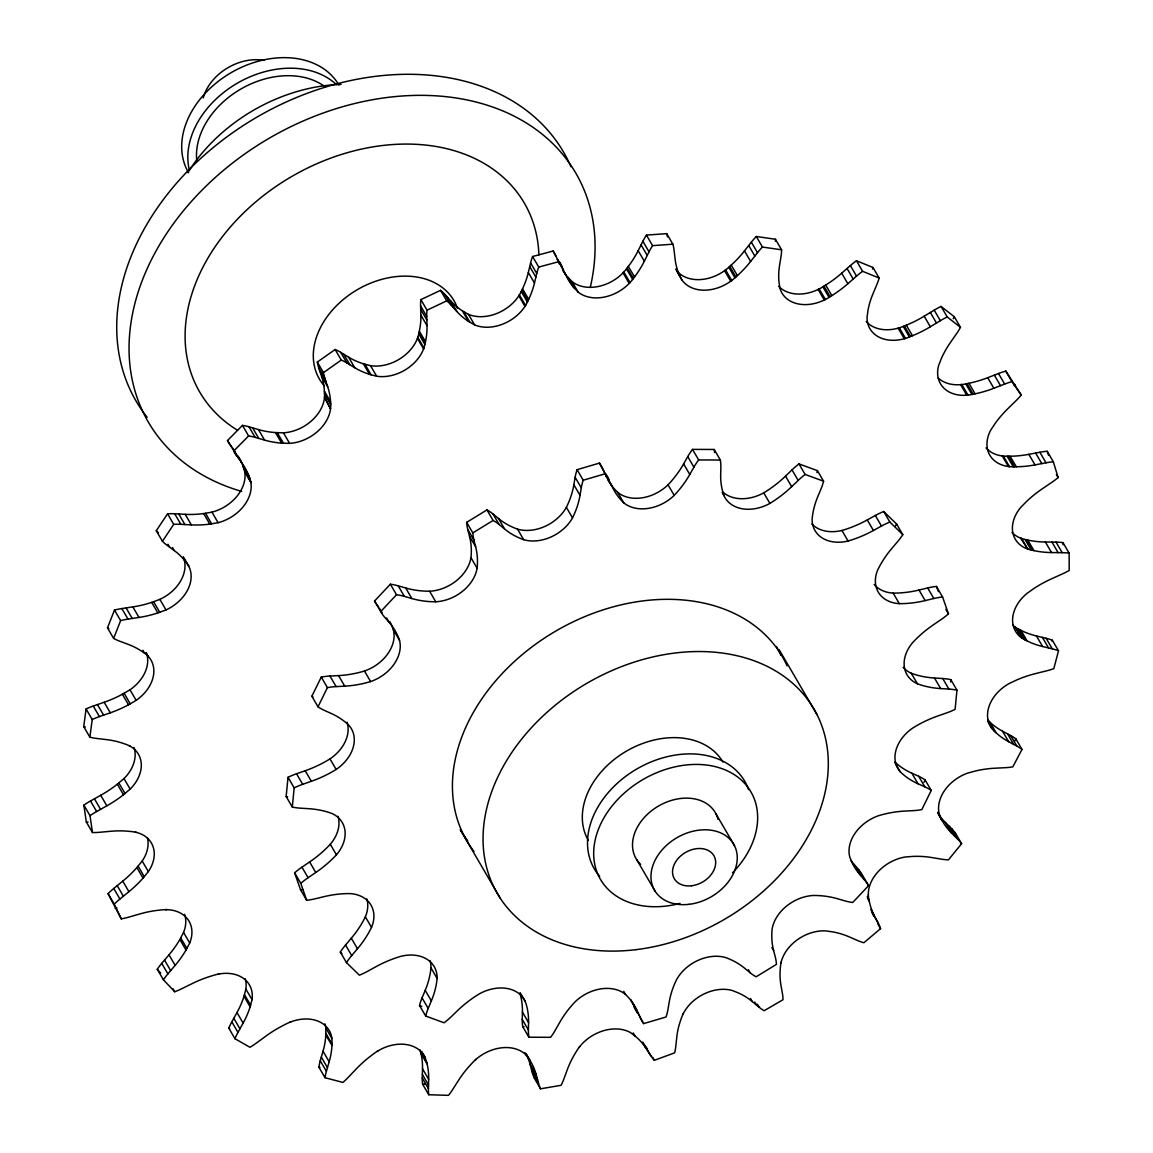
<?xml version="1.0" encoding="UTF-8"?>
<svg xmlns="http://www.w3.org/2000/svg" width="1153" height="1153" viewBox="0 0 1153 1153"><rect width="100%" height="100%" fill="white"/><g stroke="black" fill="none" stroke-linecap="round" stroke-linejoin="round"><path stroke-width="1.5" d="M870.774 909.458L878.327 923.236A59.322 44.232 -30.2 0 1 880.561 928.641L863.871 942.75A59.365 44.261 -30.2 0 1 857.774 940.603L849.084 936.812A95.065 70.881 -30.2 0 0 833.057 931.941L825.418 930.86A36.882 27.499 -30.2 0 0 780.451 966.488L780.235 969.169A95.05 70.866 -30.2 0 0 780.898 984.849L782.455 993.684A59.336 44.246 -30.2 0 1 783.002 999.737L764.136 1010.72A59.336 44.246 -30.2 0 1 759.15 1007.246L752.246 1001.525A95.05 70.866 -30.2 0 0 738.958 993.18L732.27 990.485A36.882 27.499 -30.2 0 0 681.423 1017.984L680.486 1020.708A95.05 70.866 -30.2 0 0 676.797 1037.037L675.788 1046.477A59.336 44.246 -30.2 0 1 674.635 1052.848L654.385 1060.299A59.351 44.246 -30.2 0 1 650.782 1055.672L646.055 1048.336A95.065 70.881 -30.2 0 0 636.197 1036.965L630.835 1032.8A36.882 27.499 -30.2 0 0 576.846 1050.7L575.246 1053.309A95.05 70.866 -30.2 0 0 567.391 1069.422L563.889 1078.963A59.322 44.232 -30.2 0 1 561.079 1085.304L540.541 1088.807A59.351 44.246 -30.2 0 1 538.523 1083.287L536.217 1074.74A95.05 70.866 -30.2 0 0 530.337 1060.962L526.59 1055.543A36.882 27.499 -30.2 0 0 472.37 1062.864L470.193 1065.228A95.05 70.866 -30.2 0 0 458.591 1080.26L452.769 1089.383A59.351 44.246 -30.2 0 1 448.459 1095.35L428.743 1094.716A59.336 44.232 -30.2 0 1 428.426 1088.605L428.657 1079.294A95.05 70.866 -30.2 0 0 427.071 1063.844L425.126 1057.488A36.882 27.499 -30.2 0 0 373.601 1053.828L370.963 1055.831A95.05 70.866 -30.2 0 0 356.248 1068.946L348.422 1077.176A59.293 44.203 -30.2 0 1 342.859 1082.436L325.031 1077.709L318.877 1067.159A59.336 44.246 -30.2 0 1 320.246 1060.774L323.027 1051.219A95.05 70.866 -30.2 0 0 325.809 1034.933L325.78 1027.957A36.882 27.499 -30.2 0 0 324.829 1023.792M325.031 1077.709A59.336 44.246 -30.2 0 1 326.4 1071.324L329.167 1061.769A95.05 70.866 -30.2 0 0 331.963 1045.483L331.934 1038.507L325.78 1027.957M850.655 860.138A95.05 70.866 -30.2 0 0 853.869 864.202L858.409 869.434A60.158 44.852 -30.2 0 1 862.401 875.113L868.555 885.663L852.744 902.482A60.158 44.852 -30.2 0 1 844.918 900.882L837.409 898.706A95.05 70.866 -30.2 0 0 813.499 895.463A36.997 27.586 -30.2 0 0 772.135 929.001A95.05 70.866 -30.2 0 0 773.62 950.519L775.349 957.278A60.143 44.852 -30.2 0 1 776.445 964.34L756.137 976.793A60.158 44.852 -30.2 0 1 750.127 972.757L744.622 968.217A95.05 70.866 -30.2 0 0 725.597 957.552A36.997 27.586 -30.2 0 0 676.739 979.344A95.05 70.866 -30.2 0 0 669.244 1001.928L667.962 1009.408A60.158 44.852 -30.2 0 1 666.016 1017.018L643.662 1023.59A60.158 44.852 -30.2 0 1 640.203 1017.595L637.364 1011.239A95.05 70.866 -30.2 0 0 625.517 994.434A36.997 27.586 -30.2 0 0 575.059 1001.871A95.05 70.866 -30.2 0 0 559.479 1022.783L555.357 1030.09A60.143 44.837 -30.2 0 1 550.601 1037.311L528.896 1037.224L522.756 1026.674A60.158 44.852 -30.2 0 1 522.251 1019.439L522.424 1012.031A95.05 70.866 -30.2 0 0 519.989 993.583M528.896 1037.224A60.158 44.852 -30.2 0 1 528.391 1029.989L528.564 1022.581A95.05 70.866 -30.2 0 0 525.321 1001.669L520.046 992.618M325.867 1033.405L332.021 1043.84M428.743 1094.716L422.603 1084.166A59.336 44.232 -30.2 0 1 422.272 1078.055L422.502 1068.745A95.05 70.866 -30.2 0 0 420.917 1053.294L420.009 1049.951M331.963 1045.483L325.809 1034.933M525.321 1001.669A36.997 27.586 -30.2 0 0 479.36 993.843A95.05 70.866 -30.2 0 0 457.582 1010.576L451.097 1016.816A60.158 44.852 -30.2 0 1 444.107 1022.783L425.688 1016.038A60.158 44.852 -30.2 0 1 428.195 1008.443L431.366 1000.876A95.05 70.866 -30.2 0 0 437.102 978.378A36.997 27.586 -30.2 0 0 401.172 956.241A95.065 70.881 -30.2 0 0 375.835 966.762L367.764 971.201A60.158 44.852 -30.2 0 1 359.39 975.193L346.462 962.611A60.158 44.852 -30.2 0 1 351.694 955.563L357.459 948.76A95.05 70.866 -30.2 0 0 371.511 927.387A36.997 27.586 -30.2 0 0 349.935 893.589A95.05 70.866 -30.2 0 0 324.094 896.645L315.418 898.735A60.143 44.852 -30.2 0 1 306.669 900.277L300.789 883.357A60.158 44.852 -30.2 0 1 308.096 877.721L315.778 872.49A95.05 70.866 -30.2 0 0 336.445 854.82A36.997 27.586 -30.2 0 0 331.848 813.456A95.05 70.866 -30.2 0 0 308.6 808.685L300.371 808.167A60.158 44.852 -30.2 0 1 292.3 807.057L286.146 796.507L288.019 777.309A60.158 44.852 -30.2 0 1 296.537 773.764L305.214 770.737A95.05 70.866 -30.2 0 0 329.989 758.905A36.997 27.586 -30.2 0 0 347.039 722.21M292.3 807.057L294.174 787.859L288.019 777.309M903.087 667.284A36.997 27.586 -30.2 0 0 911.259 673.237A95.05 70.866 -30.2 0 0 934.506 678.022L942.736 678.526A60.143 44.852 -30.2 0 1 950.807 679.636L950.663 682.014M950.807 679.636L956.961 690.186L955.088 709.383A60.158 44.852 -30.2 0 1 946.555 712.929L937.893 715.955A95.05 70.866 -30.2 0 0 913.118 727.788A36.997 27.586 -30.2 0 0 900.19 771.732A95.05 70.866 -30.2 0 0 918.033 783.781L924.836 786.836A60.158 44.852 -30.2 0 1 931.249 790.439L921.838 809.608A60.158 44.852 -30.2 0 1 913.147 810.645L904.529 811.092A95.05 70.866 -30.2 0 0 878.629 815.675A36.997 27.586 -30.2 0 0 849.747 856.895A95.05 70.866 -30.2 0 0 860.023 874.752L864.563 879.984A60.158 44.852 -30.2 0 1 868.555 885.663M331.934 1038.507A36.882 27.499 -30.2 0 0 285.872 1024.08L282.917 1025.608A95.05 70.866 -30.2 0 0 265.882 1036.115L256.47 1042.989A59.336 44.232 -30.2 0 1 249.942 1047.284L234.953 1038.709A59.336 44.246 -30.2 0 1 237.965 1032.396L243.124 1023.086A95.05 70.866 -30.2 0 0 250.143 1006.857L252.031 999.651A36.882 27.499 -30.2 0 0 213.925 975.236L210.797 976.187A95.05 70.866 -30.2 0 0 192.349 983.509L181.886 988.669A59.307 44.218 -30.2 0 1 174.737 991.753L163.409 979.805A59.322 44.232 -30.2 0 1 167.877 973.91L175.141 965.364A95.05 70.866 -30.2 0 0 186.008 950.043L189.712 942.995A36.882 27.499 -30.2 0 0 161.607 909.89L158.494 910.236A95.05 70.866 -30.2 0 0 139.643 913.998L128.66 917.154A59.336 44.232 -30.2 0 1 121.281 918.869L114.219 904.168A59.351 44.261 -30.2 0 1 119.926 899.009L128.905 891.687A95.036 70.866 -30.2 0 0 143.03 878.11L148.348 871.596A36.882 27.499 -30.2 0 0 131.759 831.601L128.819 831.313A95.05 70.866 -30.2 0 0 110.573 831.284L99.677 832.279A59.322 44.232 -30.2 0 1 92.471 832.524L90.02 815.69A59.336 44.232 -30.2 0 1 96.65 811.539L106.854 805.832A95.036 70.866 -30.2 0 0 123.486 794.734L130.13 789.113A36.882 27.499 -30.2 0 0 125.994 744.362L123.385 743.454A95.05 70.866 -30.2 0 0 106.739 739.649L96.506 738.424A59.336 44.232 -30.2 0 1 89.862 737.185L83.722 726.635L86.071 708.951A59.336 44.232 -30.2 0 1 93.263 706.04L104.159 702.263A95.065 70.881 -30.2 0 0 122.391 694.236L130.015 689.797A36.882 27.499 -30.2 0 0 146.287 652.555M89.862 737.185L92.226 719.501L86.071 708.951M294.174 787.859A60.158 44.852 -30.2 0 1 302.691 784.314L311.353 781.287A95.05 70.866 -30.2 0 0 336.143 769.455A36.997 27.586 -30.2 0 0 349.056 725.511A95.05 70.866 -30.2 0 0 331.214 713.462L324.425 710.407A60.158 44.852 -30.2 0 1 318.012 706.803L327.409 687.635A60.158 44.852 -30.2 0 1 336.114 686.597L344.718 686.15A95.05 70.866 -30.2 0 0 370.632 681.567A36.997 27.586 -30.2 0 0 399.514 640.347A95.05 70.866 -30.2 0 0 389.238 622.49L384.698 617.259A60.143 44.852 -30.2 0 1 380.706 611.58L374.552 601.03L390.363 584.211L396.502 594.761A60.143 44.852 -30.2 0 1 404.328 596.36L411.837 598.537A95.05 70.866 -30.2 0 0 435.748 601.78A36.997 27.586 -30.2 0 0 477.111 568.242L470.972 557.692A95.05 70.866 -30.2 0 0 469.487 536.174L467.743 529.414A60.158 44.852 -30.2 0 1 466.662 522.352L486.97 509.9A60.158 44.852 -30.2 0 1 492.98 513.95L498.471 518.49A95.05 70.866 -30.2 0 0 517.51 529.141A36.997 27.586 -30.2 0 0 566.368 507.349A95.05 70.866 -30.2 0 0 573.863 484.764L575.131 477.284A60.158 44.852 -30.2 0 1 577.091 469.689L599.43 463.102L611.883 486.018A95.05 70.866 -30.2 0 0 623.744 502.809A36.997 27.586 -30.2 0 0 674.202 495.372A95.05 70.866 -30.2 0 0 689.768 474.459L693.904 467.152A60.158 44.852 -30.2 0 1 698.66 459.932L720.351 460.018A60.143 44.852 -30.2 0 1 720.856 467.253L720.683 474.661A95.05 70.866 -30.2 0 0 723.94 495.574A36.997 27.586 -30.2 0 0 769.901 503.4A95.05 70.866 -30.2 0 0 791.664 486.667L798.164 480.426A60.143 44.852 -30.2 0 1 805.14 474.459L823.573 481.205A60.143 44.852 -30.2 0 1 821.051 488.8L817.895 496.366A95.05 70.866 -30.2 0 0 812.144 518.864A36.997 27.586 -30.2 0 0 848.075 541.016A95.05 70.866 -30.2 0 0 873.426 530.481L881.483 526.042A60.158 44.852 -30.2 0 1 889.857 522.05L902.799 534.646A60.143 44.852 -30.2 0 1 897.567 541.679L891.788 548.482A95.05 70.866 -30.2 0 0 877.75 569.87A36.997 27.586 -30.2 0 0 899.311 603.653A95.05 70.866 -30.2 0 0 925.167 600.598L933.829 598.508A60.143 44.852 -30.2 0 1 942.577 596.966L948.472 613.886A60.143 44.852 -30.2 0 1 941.151 619.521L933.469 624.753A95.05 70.866 -30.2 0 0 912.816 642.423A36.997 27.586 -30.2 0 0 917.413 683.787A95.05 70.866 -30.2 0 0 940.661 688.572L948.89 689.076A60.143 44.852 -30.2 0 1 956.961 690.186M486.97 509.9L493.109 520.45A60.158 44.852 -30.2 0 1 499.119 524.5L504.625 529.04A95.05 70.866 -30.2 0 0 523.664 539.69A36.997 27.586 -30.2 0 0 572.508 517.899A95.05 70.866 -30.2 0 0 580.017 495.314L581.285 487.834A60.158 44.852 -30.2 0 1 583.231 480.224L577.091 469.689M941.424 819.235L941.252 818.918A36.882 27.499 -30.2 0 1 967.626 773.115L975.914 770.881A95.065 70.881 -30.2 0 1 994.693 768.229L1005.502 767.667A59.336 44.232 -30.2 0 0 1012.81 766.875L1022.005 749.421A59.293 44.203 -30.2 0 0 1016.86 746.106L1008.659 741.71A95.05 70.866 -30.2 0 1 996.019 732.703L994.174 730.959A36.882 27.499 -30.2 0 1 1008.846 683.686L1016.787 679.924A95.036 70.866 -30.2 0 1 1035.466 673.611L1046.477 670.873A59.351 44.261 -30.2 0 0 1053.813 668.639L1058.512 650.796A59.307 44.218 -30.2 0 0 1052.285 648.836L1042.6 646.516A95.05 70.866 -30.2 0 1 1027.092 640.895L1024.7 639.699A36.882 27.499 -30.2 0 1 1026.876 593.478L1034.054 588.405A95.065 70.881 -30.2 0 1 1051.608 578.777L1062.23 574.007A59.394 44.29 -30.2 0 0 1069.191 570.447L1069.148 553.181A59.351 44.246 -30.2 0 0 1062.187 552.676L1051.55 552.561A95.05 70.866 -30.2 0 1 1033.982 550.63L1031.186 550.024A36.882 27.499 -30.2 0 1 1020.751 507.378L1026.775 501.252A95.05 70.866 -30.2 0 1 1042.254 488.829L1051.925 482.271A59.336 44.246 -30.2 0 0 1058.137 477.587L1053.352 461.82A59.279 44.203 -30.2 0 0 1046.016 462.8L1035.005 464.89A95.05 70.866 -30.2 0 1 1016.326 466.763L1013.285 466.792A36.882 27.499 -30.2 0 1 990.802 429.997L995.342 423.165A95.05 70.866 -30.2 0 1 1007.924 408.609L1016.096 400.624A59.365 44.261 -30.2 0 0 1021.227 395.061L1011.974 381.643A59.38 44.275 -30.2 0 0 1004.667 384.064L993.857 388.244A95.05 70.866 -30.2 0 1 975.092 393.822L971.95 394.47A36.882 27.499 -30.2 0 1 938.628 365.515L941.439 358.338A95.065 70.881 -30.2 0 1 950.447 342.455L956.702 333.462A59.322 44.232 -30.2 0 0 960.478 327.322L947.233 316.989A59.322 44.232 -30.2 0 0 940.344 320.693L930.341 326.76A95.05 70.866 -30.2 0 1 912.47 335.725L909.414 336.979A36.882 27.499 -30.2 0 1 867.056 317.406L867.993 310.272A95.05 70.866 -30.2 0 1 872.936 293.9L876.929 284.402A59.336 44.246 -30.2 0 0 879.134 278.017L862.617 271.315A59.351 44.246 -30.2 0 0 856.52 276.129L847.859 283.724A95.05 70.866 -30.2 0 1 831.861 295.615L829.05 297.388A36.882 27.499 -30.2 0 1 779.932 288.264L778.938 281.563A95.05 70.866 -30.2 0 1 779.543 265.579L781.071 256.081A59.293 44.218 -30.2 0 0 781.59 249.797L762.45 247.059A59.307 44.218 -30.2 0 0 757.492 252.709L750.617 261.457A95.05 70.866 -30.2 0 1 737.387 275.625L734.951 277.815A36.882 27.499 -30.2 0 1 681.726 279.675L678.858 273.751A95.05 70.866 -30.2 0 1 675.096 259.036L674.044 250.057A59.365 44.261 -30.2 0 0 672.862 244.191L652.598 245.647A59.307 44.218 -30.2 0 0 649.024 251.83L644.325 261.241A95.05 70.866 -30.2 0 1 634.539 276.907L632.637 279.415A36.882 27.499 -30.2 0 1 578.157 292.127L573.574 287.299A95.05 70.866 -30.2 0 1 565.647 274.645L553.123 251.008L532.585 256.514L538.739 267.064A59.336 44.232 -30.2 0 0 536.75 273.463L534.473 283.018A95.05 70.866 -30.2 0 1 528.665 299.348L527.397 302.043A36.882 27.499 -30.2 0 1 474.618 324.901L468.464 314.351L462.411 310.892A95.05 70.866 -30.2 0 1 450.751 300.976L444.899 294.404A59.351 44.261 -30.2 0 0 440.576 290.34L420.874 299.607A59.307 44.218 -30.2 0 0 420.586 305.862L420.859 315.057A95.05 70.866 -30.2 0 1 419.332 331.185L418.77 333.837L424.909 344.444A36.882 27.499 -30.2 0 1 376.671 376.238L369.565 374.365A95.05 70.866 -30.2 0 1 354.706 367.692L346.851 362.907A59.307 44.218 -30.2 0 0 341.274 360.067L335.119 349.518L317.334 362.071A59.322 44.218 -30.2 0 0 318.732 367.836L321.543 376.181A95.05 70.866 -30.2 0 1 324.397 391.227L324.555 393.822L330.695 404.372A36.882 27.499 -30.2 0 1 289.605 443.372L281.635 443.127A95.05 70.866 -30.2 0 1 264.57 440.1L255.144 437.362A59.307 44.218 -30.2 0 0 248.601 435.935L242.461 425.385L227.516 440.518L241.899 463.088A95.05 70.866 -30.2 0 1 248.976 476.232L249.841 478.581A36.882 27.499 -30.2 0 1 218.104 522.698L209.932 524.096A95.036 70.852 -30.2 0 1 191.355 524.889L180.862 524.327A59.322 44.232 -30.2 0 0 173.714 524.37L162.443 541.276A59.322 44.232 -30.2 0 0 166.94 545.196L174.233 550.558A95.05 70.866 -30.2 0 1 185.157 561.093L186.685 563.068A36.882 27.499 -30.2 0 1 166.018 609.923L157.846 612.935A95.05 70.866 -30.2 0 1 138.994 617.446L127.997 619.103A59.336 44.232 -30.2 0 0 120.633 620.617L113.628 638.402A59.322 44.232 -30.2 0 0 119.35 641.054L128.358 644.441A95.05 70.866 -30.2 0 1 142.525 651.805L144.658 653.275A36.882 27.499 -30.2 0 1 136.155 700.347L128.66 704.728A95.065 70.881 -30.2 0 1 110.313 712.813L99.417 716.589A59.336 44.232 -30.2 0 0 92.226 719.501M420.874 299.607L427.028 310.157A59.307 44.218 -30.2 0 0 426.725 316.412L426.999 325.607A95.05 70.866 -30.2 0 1 425.486 341.735L424.924 344.387M245.2 978.782A36.882 27.499 -30.2 0 1 245.877 989.101L244.018 996.206A95.05 70.866 -30.2 0 1 236.97 1012.55L231.825 1021.846A59.336 44.246 -30.2 0 0 228.813 1028.159L234.953 1038.709M418.755 333.909L418.77 333.837A36.882 27.499 -30.2 0 1 370.531 365.688L363.426 363.829A95.05 70.866 -30.2 0 1 348.566 357.142L340.712 352.357A59.307 44.218 -30.2 0 0 335.119 349.518M780.956 963.058L781.201 962.02M425.111 343.407L418.957 332.857M468.464 314.351A36.882 27.499 -30.2 0 0 521.242 291.493L522.525 288.798A95.05 70.866 -30.2 0 0 528.333 272.468L530.596 262.913A59.336 44.232 -30.2 0 1 532.585 256.514M1052.098 641.356L1052.358 640.246A59.307 44.218 -30.2 0 0 1046.131 638.286L1036.461 635.966A95.05 70.866 -30.2 0 1 1020.938 630.345L1019.483 629.596L1025.637 640.146M243.989 996.307L250.143 1006.857M113.628 638.402L107.488 627.852L114.478 610.067A59.336 44.232 -30.2 0 1 121.858 608.553L132.84 606.896A95.05 70.866 -30.2 0 0 151.692 602.385L159.863 599.373A36.882 27.499 -30.2 0 0 183.313 557.245M425.688 1016.038L419.533 1005.488A60.158 44.852 -30.2 0 1 422.056 997.893L425.212 990.326A95.05 70.866 -30.2 0 0 430.963 967.828A36.997 27.586 -30.2 0 0 430.069 960.694M318.012 706.803L311.858 696.253L321.269 677.085A60.158 44.852 -30.2 0 1 329.96 676.047L338.564 675.6A95.05 70.866 -30.2 0 0 364.478 671.017A36.997 27.586 -30.2 0 0 393.36 629.797A95.05 70.866 -30.2 0 0 389.728 621.496M894.987 762.09A95.05 70.866 -30.2 0 0 911.879 773.231L918.682 776.286A60.158 44.852 -30.2 0 1 925.095 779.889L924 782.296M184.581 914.372A36.882 27.499 -30.2 0 1 183.558 932.446L179.854 939.493A95.05 70.866 -30.2 0 1 169.001 954.814L161.737 963.36A59.322 44.232 -30.2 0 0 157.255 969.255L163.409 979.805M521.242 291.493L527.397 302.043M682.821 1014.554L683.325 1013.53M521.718 290.455L527.858 301.005M563.01 270.696A95.05 70.866 -30.2 0 0 567.42 276.749L572.018 281.577A36.882 27.499 -30.2 0 0 626.483 268.88L628.313 266.458A95.05 70.866 -30.2 0 0 638.171 250.691L642.87 241.294A59.307 44.218 -30.2 0 1 646.444 235.097L666.708 233.641L672.862 244.191M987.602 720.005A36.882 27.499 -30.2 0 0 988.035 720.423L989.879 722.153A95.05 70.866 -30.2 0 0 1002.505 731.161L1010.705 735.556A59.293 44.203 -30.2 0 1 1015.865 738.871L1014.755 741.062M180.718 937.965L186.93 948.415M608.063 480.052A95.05 70.866 -30.2 0 0 617.59 492.259A36.997 27.586 -30.2 0 0 668.048 484.822A95.05 70.866 -30.2 0 0 683.614 463.91L687.75 456.602A60.158 44.852 -30.2 0 1 692.506 449.382L714.197 449.468L720.351 460.018M162.443 541.276L156.289 530.726L167.56 513.82A59.322 44.232 -30.2 0 1 174.708 513.777L185.201 514.339A95.036 70.852 -30.2 0 0 203.663 513.575L211.95 512.148A36.882 27.499 -30.2 0 0 243.687 468.032L242.865 465.769A95.05 70.866 -30.2 0 0 238.83 457.222M627.16 267.957L633.343 278.449M147.512 838.245A36.882 27.499 -30.2 0 1 142.194 861.046L136.876 867.56A95.036 70.866 -30.2 0 1 122.751 881.137L113.772 888.473A59.351 44.261 -30.2 0 0 108.065 893.633L121.281 918.869M579.065 1047.443L579.815 1046.492M628.313 266.458L634.539 276.907M677.272 271.344A36.882 27.499 -30.2 0 0 728.811 267.265L731.233 265.075A95.05 70.866 -30.2 0 0 744.478 250.907L751.338 242.173A59.307 44.218 -30.2 0 1 756.31 236.509L775.45 239.247L781.59 249.797M937.735 812.951A95.05 70.866 -30.2 0 0 945.374 822.464L951.657 828.69A59.336 44.232 -30.2 0 1 955.462 833.172L953.848 835.219M955.462 833.172L961.602 843.722L948.415 859.864A59.38 44.275 -30.2 0 1 941.525 859.172L931.494 857.501A95.065 70.881 -30.2 0 0 913.608 856.376L905.422 856.967A36.882 27.499 -30.2 0 0 868.771 898.821L869.29 901.3A95.05 70.866 -30.2 0 0 874.291 915.496M346.462 962.611L340.308 952.061A60.158 44.852 -30.2 0 1 345.54 945.013L351.305 938.211A95.05 70.866 -30.2 0 0 365.357 916.837A36.997 27.586 -30.2 0 0 366.769 898.922M144.24 876.712L138.158 866.076M143.03 878.11L136.876 867.56M380.706 611.58L396.502 594.761M861.45 876.179L862.401 875.113M248.601 435.935L233.67 451.068A59.351 44.246 -30.2 0 0 236.711 456.04M722.628 491.841A36.997 27.586 -30.2 0 0 763.747 492.85A95.05 70.866 -30.2 0 0 785.524 476.117L792.01 469.876A60.143 44.852 -30.2 0 1 799 463.91L817.419 470.655L823.573 481.205M134.007 747.49A36.882 27.499 -30.2 0 1 123.991 778.563L117.347 784.184A95.036 70.866 -30.2 0 1 100.715 795.282L90.496 800.989A59.336 44.232 -30.2 0 0 83.866 805.14L86.316 821.988L92.471 832.524M475.281 1059.967L476.232 1059.131M735.873 276.965L729.719 266.415M829.05 297.388L822.896 286.838L825.721 285.065A95.05 70.866 -30.2 0 0 841.704 273.175L850.381 265.579A59.351 44.246 -30.2 0 1 856.463 260.765L872.98 267.467L879.134 278.017M118.831 783.002L125.072 793.466M330.695 404.372L330.551 401.777A95.05 70.866 -30.2 0 0 327.697 386.731L324.887 378.386A59.322 44.218 -30.2 0 1 323.474 372.621L341.274 360.067M306.669 900.277L300.529 889.727L294.635 872.807A60.158 44.852 -30.2 0 1 301.956 867.171L309.638 861.94A95.05 70.866 -30.2 0 0 330.291 844.27A36.997 27.586 -30.2 0 0 337.988 816.252M477.111 568.242A95.05 70.866 -30.2 0 0 475.641 546.724L473.897 539.964A60.158 44.852 -30.2 0 1 472.816 532.902L493.109 520.45M377.06 1051.435L378.155 1050.772M823.963 286.146L830.117 296.696M866.206 321.514A36.882 27.499 -30.2 0 0 903.26 326.429L906.33 325.175A95.05 70.866 -30.2 0 0 924.187 316.21L934.189 310.157A59.322 44.232 -30.2 0 1 941.079 306.439L954.324 316.772L960.478 327.322M130.231 703.863L124.193 693.256M811.842 523.981A36.997 27.586 -30.2 0 0 841.935 530.466A95.05 70.866 -30.2 0 0 867.272 519.931L875.343 515.492A60.158 44.852 -30.2 0 1 883.702 511.5L896.645 524.096L902.799 534.646M128.545 704.786L122.391 694.236M427.028 310.157L446.73 300.875A59.351 44.261 -30.2 0 1 451.039 304.954L456.905 311.526A95.05 70.866 -30.2 0 0 468.55 321.442L474.618 324.901M904.356 325.968L910.582 336.474M903.26 326.429L909.414 336.979M289.691 1022.336L290.873 1021.861M938.211 378.04A36.882 27.499 -30.2 0 0 965.796 383.92L968.938 383.272A95.05 70.866 -30.2 0 0 987.717 377.694L998.512 373.514A59.38 44.275 -30.2 0 1 1005.82 371.093L1021.227 395.061M583.231 480.224L605.584 473.652A60.143 44.852 -30.2 0 1 609.043 479.662M538.739 267.064L559.277 261.544A59.322 44.232 -30.2 0 1 562.102 266.66M874.161 584.485A36.997 27.586 -30.2 0 0 893.157 593.103A95.05 70.866 -30.2 0 0 919.013 590.048L927.689 587.958A60.143 44.852 -30.2 0 1 936.438 586.43L942.577 596.966M965.796 383.92L971.95 394.47M217.888 974.213L219.099 973.968M973.146 394.211L967.007 383.661M986.017 447.912A36.882 27.499 -30.2 0 0 1007.131 456.242L1010.057 456.213A95.05 70.866 -30.2 0 0 1028.851 454.34L1039.876 452.25A59.279 44.203 -30.2 0 1 1047.198 451.27L1053.352 461.82M536.952 1077.853L534.387 1078.257A59.351 44.246 -30.2 0 1 532.369 1072.737L530.063 1064.19A95.05 70.866 -30.2 0 0 526.013 1053.669M211.619 523.866L205.58 513.301M209.803 524.111L203.663 513.575M324.555 393.822A36.882 27.499 -30.2 0 1 283.451 432.822L275.495 432.577A95.05 70.866 -30.2 0 1 258.431 429.565L249.005 426.812A59.307 44.218 -30.2 0 0 242.461 425.385M1010.057 456.213L1016.326 466.763M165.513 909.659L166.681 909.659M1008.313 456.213L1014.453 466.763M1031.186 550.024L1025.046 539.474L1027.727 540.065A95.05 70.866 -30.2 0 0 1045.396 542.011L1056.033 542.126A59.351 44.246 -30.2 0 1 1063.008 542.631L1069.148 553.181M522.756 1026.674L524.096 1026.718M425.053 1084.281L422.603 1084.166M277.21 432.692L283.479 443.242M135.391 832.163L136.458 832.408M1027.727 540.065L1033.982 550.63M1026.127 539.69L1032.382 550.269M318.877 1067.159L319.972 1067.476M390.363 584.211A60.143 44.852 -30.2 0 1 398.189 585.81L405.697 587.987A95.05 70.866 -30.2 0 0 429.608 591.23A36.997 27.586 -30.2 0 0 470.972 557.692M363.325 363.786L369.565 374.365M421.782 1006.396L419.533 1005.488M1019.425 629.567L1018.618 629.178A36.882 27.499 -30.2 0 1 1012.723 625.012M1018.56 629.149L1024.7 639.699M129.15 745.703L130.058 746.178M228.813 1028.159L229.721 1028.707M988.712 721.029L994.895 731.622M147.18 655.308L147.872 655.985L146.114 652.973M938.946 815.056L942.462 821.095A95.05 70.866 -30.2 0 0 951.528 833.014L957.812 839.24A59.336 44.232 -30.2 0 1 961.602 843.722M341.85 953.69L340.308 952.061M160.714 973.046L159.33 971.532M158.624 970.783L157.255 969.255M234.679 451.097L230.557 445.505A59.351 44.246 -30.2 0 1 227.516 440.518M991.494 727.903L992.027 728.624L987.631 721.086M941.482 819.336L942.462 821.095M941.67 819.639L939.104 815.214M1005.82 371.093L1011.974 381.643M998.512 373.514L1004.667 384.064M1056.379 474.575L1058.137 477.587M1039.876 452.25L1046.016 462.8M994.362 375.129L1000.516 385.678M1035.639 453.057L1041.793 463.607M987.717 377.694L993.857 388.244M1028.851 454.34L1035.005 464.89M941.079 306.439L947.233 316.989M934.189 310.157L940.344 320.693M930.341 312.477L936.495 323.027M968.938 383.272L975.092 393.822M1007.131 456.242L1013.285 466.792M1056.033 542.126L1062.187 552.676M924.187 316.21L930.341 326.76M1051.954 542.083L1058.094 552.633M1045.396 542.011L1051.55 552.561M906.33 325.175L912.47 335.725M856.463 260.765L862.617 271.315M850.381 265.579L856.52 276.129M847.037 268.49L853.191 279.04M841.704 273.175L847.859 283.724M1052.358 640.246L1058.512 650.796M1046.131 638.286L1052.285 648.836M1042.413 637.393L1048.567 647.943M1036.461 635.966L1042.6 646.516M825.721 285.065L831.861 295.615M1020.938 630.345L1027.092 640.895M756.31 236.509L762.45 247.059M751.338 242.173L757.492 252.709M748.701 245.531L754.855 256.067M744.478 250.907L750.617 261.457M945.835 609.361L948.472 613.886M883.702 511.5L889.857 522.05M1015.865 738.871L1022.005 749.421M927.689 587.958L933.829 598.508M1010.705 735.556L1016.86 746.106M1007.563 733.87L1013.703 744.42M731.233 265.075L737.387 275.625M1002.505 731.161L1008.659 741.71M875.343 515.492L881.483 526.042M919.013 590.048L925.167 600.598M728.811 267.265L734.951 277.815M989.879 722.153L996.019 732.703M988.035 720.423L994.174 730.959M867.272 519.931L873.426 530.481M893.157 593.103L899.311 603.653M942.736 678.526L948.89 689.076M934.506 678.022L940.661 688.572M841.935 530.466L848.075 541.016M799 463.91L805.14 474.459M676.22 269.226L678.858 273.751M675.946 269.139L679.448 275.163M677.33 272.137L681.726 279.675M911.259 673.237L917.413 683.787M792.01 469.876L798.164 480.426M646.444 235.097L652.598 245.647M785.524 476.117L791.664 486.667M642.87 241.294L649.024 251.83M641.068 244.897L647.222 255.447M638.171 250.691L644.325 261.241M763.747 492.85L769.901 503.4M925.095 779.889L931.249 790.439M626.483 268.88L632.637 279.415M951.657 828.69L957.812 839.24M949.25 826.297L955.39 836.847M918.682 776.286L924.836 786.836M945.374 822.464L951.528 833.014M937.865 812.13L939.926 816.05M911.879 773.231L918.033 783.781M894.93 762.695L900.19 771.732M722.182 492.562L723.94 495.574M692.506 449.382L698.66 459.932M687.75 456.602L693.904 467.152M683.614 463.91L689.768 474.459M572.018 281.577L578.157 292.127M568.429 277.916L574.583 288.466M563.471 269.73L557.317 259.18L559.508 264.095M567.42 276.749L573.574 287.299M563.01 270.119L565.647 274.645M779.183 649.744L817.03 714.673M668.048 484.822L674.202 495.372M530.596 262.913L536.75 273.463M529.731 266.574L535.871 277.124M528.333 272.468L534.473 283.018M522.525 288.798L528.665 299.348M858.409 869.434L864.563 879.984M853.869 864.202L860.023 874.752M867.229 896.746L868.987 899.758M867.532 898.288L869.29 901.3M878.327 923.236L872.172 912.686A59.322 44.232 -30.2 0 1 873.686 916.015M877.923 924.13L880.561 928.641M617.59 492.259L623.744 502.809M611.883 486.018L605.743 475.468A95.05 70.866 -30.2 0 0 606.276 476.636M575.131 477.284L581.285 487.834M573.863 484.764L580.017 495.314M463.765 311.757L469.92 322.307M462.411 310.892L468.55 321.442M450.751 300.976L456.905 311.526M447.148 296.926L453.302 307.476M444.899 294.404L451.039 304.954M440.576 290.34L446.73 300.875M566.368 507.349L572.508 517.899M420.586 305.862L426.725 316.412M715.999 813.917L734.447 845.567M420.686 309.393L426.841 319.943M420.859 315.057L426.999 325.607M419.332 331.185L425.486 341.735M771.861 947.507L773.62 950.519M517.51 529.141L523.664 539.69M498.471 518.49L504.625 529.04M492.98 513.95L499.119 524.5M748.369 969.731L750.127 972.757M757.391 1004.234L759.15 1007.246M754.739 1002.029L756.498 1005.041M750.488 998.512L752.246 1001.525M466.662 522.352L472.816 532.902M467.743 529.414L473.897 539.964M370.531 365.688L376.671 376.238M469.487 536.174L475.641 546.724M364.968 364.29L371.107 374.84M348.566 357.142L354.706 367.692M343.724 354.187L349.878 364.737M636.759 859.734L655.207 891.384M340.712 352.357L346.851 362.907M317.334 362.071L323.474 372.621M318.732 367.836L324.887 378.386M319.813 371.05L325.968 381.6M321.543 376.181L327.697 386.731M324.397 391.227L330.551 401.777M324.483 392.899L330.623 403.435M429.608 591.23L435.748 601.78M405.697 587.987L411.837 598.537M398.189 585.81L404.328 596.36M630.677 999.521A95.05 70.866 -30.2 0 1 631.224 1000.689L637.364 1011.239M631.224 1000.689L643.662 1023.59M623.759 991.421L625.517 994.434M652.627 1057.272L654.385 1060.299M642.812 1042.298L650.782 1055.672M642.538 1042.312L646.055 1048.336M283.451 432.822L289.605 443.372M633.242 1032.944L635 1035.956M386.601 617.965L389.238 622.49M393.36 629.797L399.514 640.347M379.423 608.222L382.061 612.747M275.495 432.577L281.635 443.127M258.431 429.565L264.57 440.1M252.622 427.864L258.776 438.414M249.005 426.812L255.144 437.362M460.451 829.929L500.099 897.956M364.478 671.017L370.632 681.567M237.504 455.55L241.899 463.088M232.546 448.2L238.7 458.75M242.865 465.769L248.976 476.232M243.355 467.196L249.552 477.846M243.687 468.032L249.841 478.581M338.564 675.6L344.718 686.15M329.96 676.047L336.114 686.597M522.424 1012.031L528.564 1022.581M522.251 1019.439L528.391 1029.989M321.269 677.085L327.409 687.635M211.95 512.148L218.104 522.698M526.82 1054.923L530.337 1060.962M524.831 1052.53L526.59 1055.543M530.063 1064.19L536.217 1074.74M531.49 1069.451L537.629 1080.001M532.369 1072.737L538.523 1083.287M534.387 1078.257L540.541 1088.807M329.989 758.905L336.143 769.455M185.201 514.339L191.355 524.889M178.744 513.993L184.898 524.543M174.708 513.777L180.862 524.327M167.56 513.82L173.714 524.37M430.963 967.828L437.102 978.378M184.494 558.989L188.89 566.527L188.472 565.734M183.183 557.029L186.685 563.068M183.442 557.807L186.08 562.318M305.214 770.737L311.353 781.287M172.474 547.545L174.233 550.558M167.992 544.245L169.75 547.257M425.212 990.326L431.366 1000.876M296.537 773.764L302.691 784.314M422.056 997.893L428.195 1008.443M330.291 844.27L336.445 854.82M365.357 916.837L371.511 927.387M159.863 599.373L166.018 609.923M421.609 1051.45L425.126 1057.488M309.638 861.94L315.778 872.49M420.542 1051.795L426.682 1062.345M420.917 1053.294L427.071 1063.844M351.305 938.211L357.459 948.76M153.608 601.736L159.763 612.286M151.692 602.385L157.846 612.935M422.502 1068.745L428.657 1079.294M301.956 867.171L308.096 877.721M422.358 1074.481L428.512 1085.016M345.54 945.013L351.694 955.563M422.272 1078.055L428.426 1088.605M294.635 872.807L300.789 883.357M132.84 606.896L138.994 617.446M126.081 607.919L132.22 618.469M121.858 608.553L127.997 619.103M142.9 650.263L144.658 653.275M114.478 610.067L120.633 620.617M130.015 689.797L136.155 700.347M323.027 1051.219L329.167 1061.769M321.312 1057.099L327.466 1067.649M320.246 1060.774L326.4 1071.324M104.159 702.263L110.313 712.813M97.457 704.584L103.611 715.134M93.263 706.04L99.417 716.589M123.991 778.563L130.13 789.113M245.877 989.101L252.031 999.651M244.494 994.635L250.648 1005.171M117.347 784.184L123.486 794.734M236.97 1012.55L243.124 1023.086M142.194 861.046L148.348 871.596M233.8 1018.272L239.954 1028.822M183.558 932.446L189.712 942.995M100.715 795.282L106.854 805.832M231.825 1021.846L237.965 1032.396M179.854 939.493L186.008 950.043M94.431 798.798L100.57 809.348M90.496 800.989L96.65 811.539M83.866 805.14L90.02 815.69M169.001 954.814L175.141 965.364M122.751 881.137L128.905 891.687M164.519 960.074L170.673 970.624M117.217 885.648L123.371 896.198M161.737 963.36L167.877 973.91M172.979 988.741L174.737 991.753M113.772 888.473L119.926 899.009M108.065 893.633L114.219 904.168M605.022 473.869L602.904 469.112A60.143 44.852 -30.2 0 0 599.43 463.102M936.438 586.43L937.648 589.543M938.038 590.595L938.427 591.633M1047.198 451.27L1048.481 455.176M868.353 895.521L868.324 894.714M1063.008 542.631L1063.052 544.778M473.969 851.433A182.664 136.198 -30.2 0 1 554.406 631.873A182.664 136.198 -30.2 0 1 787.095 665.857M637.523 1013.04A60.158 44.852 -30.2 0 1 634.049 1007.045M302.706 889.453A60.143 44.852 -30.2 0 1 300.529 889.727M287.616 796.809A60.158 44.852 -30.2 0 1 286.146 796.507M312.996 697.003A60.158 44.852 -30.2 0 1 311.858 696.253M378.544 606.723A60.143 44.852 -30.2 0 1 374.552 601.03M714.197 449.468A60.143 44.852 -30.2 0 1 714.586 452.596M817.419 470.655A60.143 44.852 -30.2 0 1 816.915 472.557M896.645 524.096A60.143 44.852 -30.2 0 1 895.449 525.883M776.416 646.502A182.664 136.198 -30.2 0 1 780.941 655.308M467.815 840.883A182.664 136.198 -30.2 0 1 460.321 829.67M116.986 907.959A59.336 44.232 -30.2 0 1 115.141 908.319M88.104 822.003A59.322 44.232 -30.2 0 1 86.316 821.988M85.336 727.024A59.336 44.232 -30.2 0 1 83.722 726.635M108.858 628.587A59.322 44.232 -30.2 0 1 107.488 627.852M158.451 532.772A59.322 44.232 -30.2 0 1 156.289 530.726M553.123 251.008A59.322 44.232 -30.2 0 1 555.948 256.11M666.708 233.641A59.365 44.261 -30.2 0 1 667.501 236.898M775.45 239.247A59.293 44.218 -30.2 0 1 775.378 241.193M822.896 286.838A36.882 27.499 -30.2 0 1 778.664 286.304M872.98 267.467A59.336 44.246 -30.2 0 1 872.518 269.067M954.324 316.772A59.322 44.232 -30.2 0 1 953.243 318.718M1015.087 384.511A59.365 44.261 -30.2 0 1 1014.179 385.592M1025.046 539.474A36.882 27.499 -30.2 0 1 1012.003 532.47M647.496 1048.927A59.351 44.246 -30.2 0 1 644.628 1045.122M203.259 97.904A45.803 34.158 -30.2 0 1 263.907 60.403M188.472 172.575A87.037 64.885 -30.2 0 1 231.061 72.697A87.037 64.885 -30.2 0 1 338.896 85.005M189.395 170.212A87.037 64.885 -30.2 0 1 237.215 83.247A87.037 64.885 -30.2 0 1 336.388 84.63M196.846 161.377A77.871 58.054 -30.2 0 1 240.646 89.156A77.871 58.054 -30.2 0 1 325.045 86.749M187.867 172.662A151.158 112.706 -30.2 0 1 341.072 84.385M147.137 417.256A247.347 184.422 -30.2 0 1 255.144 118.182A247.347 184.422 -30.2 0 1 570.937 166.738M241.712 491.423A247.347 184.422 -30.2 0 1 150.178 262.264A247.347 184.422 -30.2 0 1 434.321 95.728A247.347 184.422 -30.2 0 1 590.35 287.083M237.547 430.285A187.809 140.017 -30.2 0 1 291.666 176.539A187.809 140.017 -30.2 0 1 538.898 254.842M324.209 385.693A77.871 58.054 -30.2 0 1 357.473 289.59A77.871 58.054 -30.2 0 1 457.424 308.139M588.376 840.465A77.871 58.054 -30.2 0 1 626.483 751.107A77.871 58.054 -30.2 0 1 722.974 762.104M599.704 876.352A87.037 64.885 -30.2 0 1 636.888 768.936A87.037 64.885 -30.2 0 1 748.6 789.661M679.939 903.433A87.037 64.885 -30.2 0 1 595.899 837.006A87.037 64.885 -30.2 0 1 716.316 766.904A87.037 64.885 -30.2 0 1 732.501 872.821M640.621 864.361A45.803 34.158 -30.2 0 1 658.493 806.048A45.803 34.158 -30.2 0 1 717.988 819.336M324.512 397.165L330.551 408.753L324.497 397.237M417.804 337.353L417.444 338.333L423.569 348.941L423.944 347.903L417.775 337.411M519.426 294.851L518.836 295.788L524.946 306.395L525.566 305.401L519.383 294.923M623.903 271.964L623.052 272.872L629.192 283.422L630.042 282.514L623.845 272.022M725.597 269.932L724.574 270.696L730.714 281.246L731.737 280.482L725.597 269.932M819.235 288.927L818.154 289.461L824.236 300.039L825.375 299.463L819.163 288.956M899.34 327.827L898.144 328.173L904.298 338.723L905.494 338.377L899.34 327.827M961.833 384.554L960.636 384.67L966.79 395.22L967.987 395.104L961.833 384.554M1003.341 456.084L1002.288 455.954L1008.371 466.504L1009.495 466.634L1003.341 456.084M1021.616 538.523L1020.636 538.163L1027.77 549.073L1021.616 538.523M1015.692 627.448L1014.885 626.872L1021.846 637.998L1015.692 627.448M250.72 481.637L244.566 471.087L250.893 482.603L250.72 481.637M635.98 949.654A183.226 136.602 -30.2 0 0 814.018 709.109A183.226 136.602 -30.2 0 0 517.02 745.112A183.226 136.602 -30.2 0 0 635.98 949.654M689.177 904.312A45.803 34.158 -30.2 0 0 733.683 844.169A45.803 34.158 -30.2 0 0 659.444 853.177A45.803 34.158 -30.2 0 0 689.177 904.312M691.641 885.763A22.901 17.079 -30.2 0 0 713.894 855.699A22.901 17.079 -30.2 0 0 676.768 860.196A22.901 17.079 -30.2 0 0 691.641 885.763"/></g></svg>
